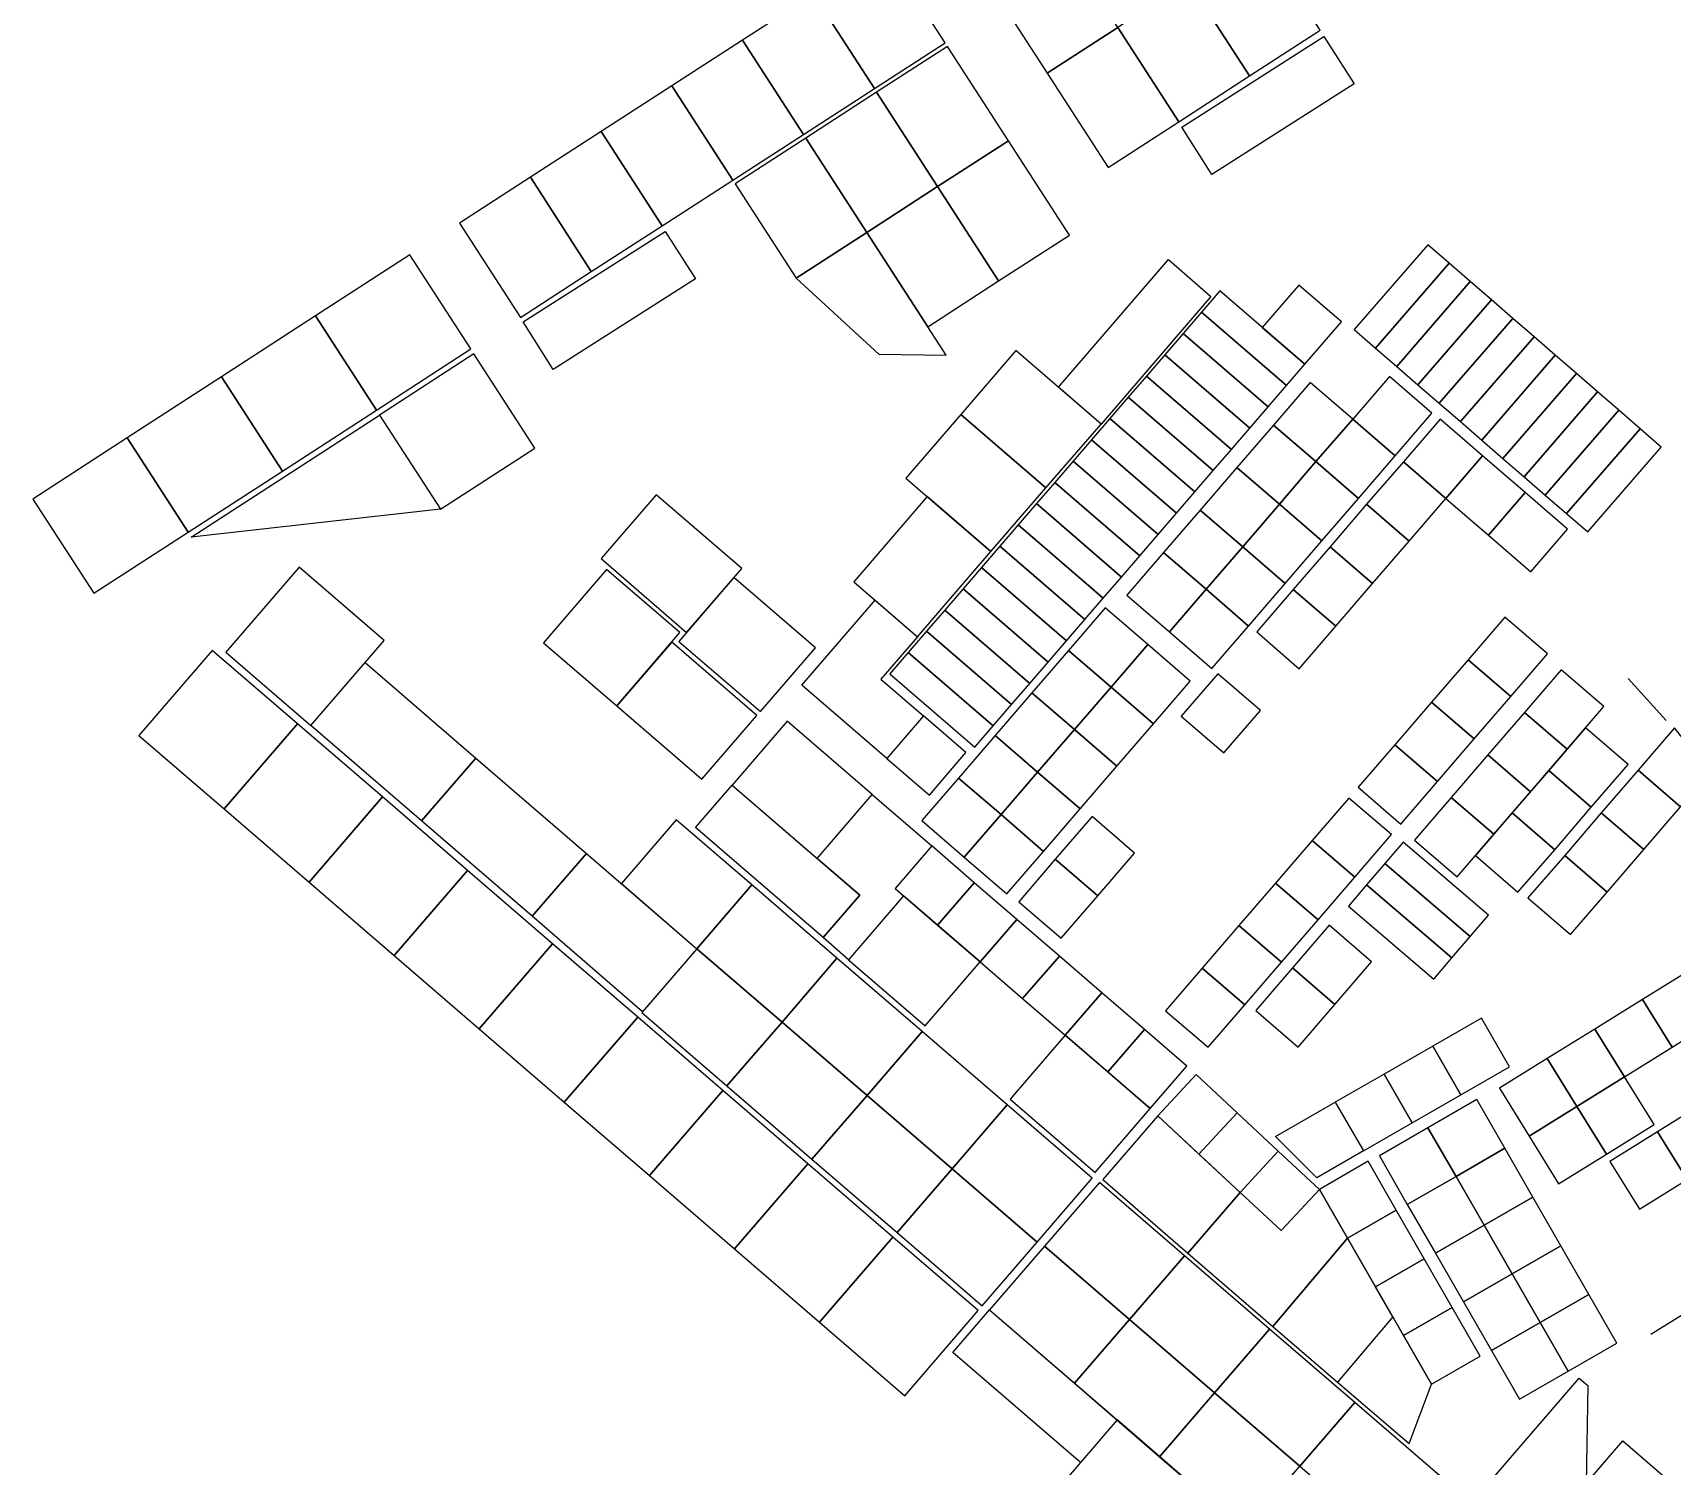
# Model space of a CAD drawing. Header units: inches. Extents: x 149302 to 153095, y 1061065 to 1064946.
# Drawn here: x 149302 to 150762, y 1062364 to 1063640 of the extents above; entities that cross this region are included whole.
import ezdxf

# ---------------------------------------------------------------- set-up
doc = ezdxf.new("R2010")
doc.units = ezdxf.units.IN
doc.header["$MEASUREMENT"] = 0
doc.layers.add('020100', color=7, linetype='Continuous')

msp = doc.modelspace()

# ---------------------------------------------------------------- linework, layer by layer
at = {"layer": '020100'}
for points in [[(150268.5, 1063644.6), (150214.2, 1063728.6), (150151.2, 1063687.9), (150205.5, 1063603.9), (150268.5, 1063644.6)], [(150448.7, 1063642.1), (150394.4, 1063726.1), (150331.5, 1063685.4), (150385.7, 1063601.4), (150448.7, 1063642.1)], [(150114.7, 1063630.8), (150060.4, 1063714.8), (149997.4, 1063674.1), (150051.7, 1063590.1), (150114.7, 1063630.8)], [(150051.7, 1063590.1), (149997.4, 1063674.1), (149934.4, 1063633.3), (149988.7, 1063549.4), (150051.7, 1063590.1)], [(150385.7, 1063601.4), (150331.5, 1063685.4), (150268.5, 1063644.6), (150322.8, 1063560.7), (150385.7, 1063601.4)], [(150322.8, 1063560.7), (150268.5, 1063644.6), (150205.5, 1063603.9), (150259.8, 1063519.9), (150322.8, 1063560.7)], [(149988.7, 1063549.4), (149934.4, 1063633.3), (149871.4, 1063592.6), (149925.7, 1063508.7), (149988.7, 1063549.4)], [(150171, 1063543.6), (150116.7, 1063627.6), (150053.7, 1063586.9), (150108, 1063502.9), (150171, 1063543.6)], [(150325.4, 1063555.8), (150451.9, 1063636.5), (150478.8, 1063594.3), (150352.3, 1063513.7), (150325.4, 1063555.8)], [(149925.7, 1063508.7), (149871.4, 1063592.6), (149808.4, 1063551.9), (149862.7, 1063467.9), (149925.7, 1063508.7)], [(150108, 1063502.9), (150053.7, 1063586.9), (149990.7, 1063546.1), (150045, 1063462.2), (150108, 1063502.9)], [(149862.7, 1063467.9), (149808.4, 1063551.9), (149745.5, 1063511.2), (149799.7, 1063427.2), (149862.7, 1063467.9)], [(150045, 1063462.2), (149990.7, 1063546.1), (149927.8, 1063505.4), (149982, 1063421.4), (150045, 1063462.2)], [(150225.3, 1063459.6), (150171, 1063543.6), (150108, 1063502.9), (150162.3, 1063418.9), (150225.3, 1063459.6)], [(149799.7, 1063427.2), (149745.5, 1063511.2), (149682.5, 1063470.5), (149736.8, 1063386.5), (149799.7, 1063427.2)], [(150162.3, 1063418.9), (150108, 1063502.9), (150045, 1063462.2), (150099.3, 1063378.2), (150162.3, 1063418.9)], [(149739, 1063382.4), (149865.5, 1063463), (149892.4, 1063420.8), (149765.9, 1063340.2), (149739, 1063382.4)], [(149982, 1063421.4), (150055.6, 1063353.7), (150115.6, 1063353), (150045, 1063462.2), (149982, 1063421.4)], [(149608.6, 1063304), (149692.6, 1063358.4), (149638.2, 1063442.3), (149554.3, 1063387.9), (149608.6, 1063304)], [(150215.6, 1063324.3), (150313.6, 1063437.9), (150351.4, 1063405.2), (150253.5, 1063291.6), (150215.6, 1063324.3)], [(150479, 1063375.6), (150497.9, 1063359.2), (150563.4, 1063434.8), (150544.5, 1063451.2), (150479, 1063375.6)], [(150497.9, 1063359.2), (150516.8, 1063342.8), (150582.3, 1063418.4), (150563.4, 1063434.8), (150497.9, 1063359.2)], [(150418.6, 1063325.8), (150435, 1063344.8), (150359.2, 1063410.1), (150342.9, 1063391.1), (150418.6, 1063325.8)], [(150429.7, 1063415.3), (150397.1, 1063377.4), (150435, 1063344.8), (150467.6, 1063382.6), (150429.7, 1063415.3)], [(150516.8, 1063342.8), (150535.7, 1063326.5), (150601.2, 1063402), (150582.3, 1063418.4), (150516.8, 1063342.8)], [(150535.7, 1063326.5), (150554.6, 1063310.1), (150620.1, 1063385.6), (150601.2, 1063402), (150535.7, 1063326.5)], [(149524.7, 1063249.6), (149608.6, 1063304), (149554.3, 1063387.9), (149470.4, 1063333.6), (149524.7, 1063249.6)], [(150402.3, 1063306.9), (150418.6, 1063325.8), (150342.9, 1063391.1), (150326.6, 1063372.2), (150402.3, 1063306.9)], [(150554.6, 1063310.1), (150573.5, 1063293.7), (150639, 1063369.3), (150620.1, 1063385.6), (150554.6, 1063310.1)], [(150386, 1063288), (150402.3, 1063306.9), (150326.6, 1063372.2), (150310.2, 1063353.2), (150386, 1063288)], [(150573.5, 1063293.7), (150592.4, 1063277.3), (150657.9, 1063352.9), (150639, 1063369.3), (150573.5, 1063293.7)], [(149665.6, 1063215.7), (149749.5, 1063270.1), (149695.2, 1063354), (149611.2, 1063299.6), (149665.6, 1063215.7)], [(150253.5, 1063291.6), (150177.7, 1063356.9), (150128.8, 1063300.1), (150204.5, 1063234.8), (150253.5, 1063291.6)], [(150369.7, 1063269), (150386, 1063288), (150310.2, 1063353.2), (150293.9, 1063334.3), (150369.7, 1063269)], [(150592.4, 1063277.3), (150611.2, 1063261), (150676.7, 1063336.5), (150657.9, 1063352.9), (150592.4, 1063277.3)], [(150611.2, 1063261), (150630.1, 1063244.6), (150695.6, 1063320.1), (150676.7, 1063336.5), (150611.2, 1063261)], [(149440.8, 1063195.3), (149524.7, 1063249.6), (149470.4, 1063333.6), (149386.4, 1063279.2), (149440.8, 1063195.3)], [(150353.3, 1063250.1), (150369.7, 1063269), (150293.9, 1063334.3), (150277.6, 1063315.4), (150353.3, 1063250.1)], [(150439.7, 1063328.6), (150407.1, 1063290.7), (150444.9, 1063258.1), (150477.6, 1063296), (150439.7, 1063328.6)], [(150510.2, 1063333.8), (150477.6, 1063296), (150515.5, 1063263.3), (150548.1, 1063301.2), (150510.2, 1063333.8)], [(150337, 1063231.1), (150353.3, 1063250.1), (150277.6, 1063315.4), (150261.3, 1063296.4), (150337, 1063231.1)], [(150630.1, 1063244.6), (150649, 1063228.2), (150714.5, 1063303.8), (150695.6, 1063320.1), (150630.1, 1063244.6)], [(149665.6, 1063215.7), (149443.4, 1063190.9), (149611.2, 1063299.6), (149665.6, 1063215.7)], [(150204.5, 1063234.8), (150128.8, 1063300.1), (150079.8, 1063243.3), (150155.5, 1063178), (150204.5, 1063234.8)], [(150320.7, 1063212.2), (150337, 1063231.1), (150261.3, 1063296.4), (150244.9, 1063277.5), (150320.7, 1063212.2)], [(150477.6, 1063296), (150444.9, 1063258.1), (150482.8, 1063225.4), (150515.5, 1063263.3), (150477.6, 1063296)], [(150555.3, 1063295.8), (150522.7, 1063257.9), (150560.5, 1063225.3), (150593.2, 1063263.2), (150555.3, 1063295.8)], [(150649, 1063228.2), (150667.9, 1063211.8), (150733.4, 1063287.4), (150714.5, 1063303.8), (150649, 1063228.2)], [(149356.8, 1063140.9), (149440.8, 1063195.3), (149386.4, 1063279.2), (149302.5, 1063224.8), (149356.8, 1063140.9)], [(150304.4, 1063193.3), (150320.7, 1063212.2), (150244.9, 1063277.5), (150228.6, 1063258.6), (150304.4, 1063193.3)], [(150407.1, 1063290.7), (150374.4, 1063252.9), (150412.3, 1063220.2), (150444.9, 1063258.1), (150407.1, 1063290.7)], [(150667.9, 1063211.8), (150686.8, 1063195.5), (150752.3, 1063271), (150733.4, 1063287.4), (150667.9, 1063211.8)], [(150593.2, 1063263.2), (150560.5, 1063225.3), (150598.4, 1063192.6), (150631, 1063230.5), (150593.2, 1063263.2)], [(150288, 1063174.3), (150304.4, 1063193.3), (150228.6, 1063258.6), (150212.3, 1063239.6), (150288, 1063174.3)], [(150374.4, 1063252.9), (150341.8, 1063215), (150379.7, 1063182.4), (150412.3, 1063220.2), (150374.4, 1063252.9)], [(150444.9, 1063258.1), (150412.3, 1063220.2), (150450.2, 1063187.6), (150482.8, 1063225.4), (150444.9, 1063258.1)], [(150522.7, 1063257.9), (150490, 1063220.1), (150527.9, 1063187.4), (150560.5, 1063225.3), (150522.7, 1063257.9)], [(150271.7, 1063155.4), (150288, 1063174.3), (150212.3, 1063239.6), (150196, 1063220.7), (150271.7, 1063155.4)], [(149933.6, 1063162.9), (149857.4, 1063228.6), (149808.4, 1063171.8), (149884.6, 1063106.1), (149933.6, 1063162.9)], [(150090.2, 1063102.3), (150155.5, 1063178), (150098.7, 1063227), (150033.4, 1063151.2), (150090.2, 1063102.3)], [(150255.4, 1063136.5), (150271.7, 1063155.4), (150196, 1063220.7), (150179.7, 1063201.8), (150255.4, 1063136.5)], [(150412.3, 1063220.2), (150379.7, 1063182.4), (150417.5, 1063149.7), (150450.2, 1063187.6), (150412.3, 1063220.2)], [(150490, 1063220.1), (150457.4, 1063182.2), (150495.2, 1063149.6), (150527.9, 1063187.4), (150490, 1063220.1)], [(150631, 1063230.5), (150598.4, 1063192.6), (150636.3, 1063160), (150668.9, 1063197.9), (150631, 1063230.5)], [(150341.8, 1063215), (150309.1, 1063177.1), (150347, 1063144.5), (150379.7, 1063182.4), (150341.8, 1063215)], [(150239.1, 1063117.5), (150255.4, 1063136.5), (150179.7, 1063201.8), (150163.3, 1063182.8), (150239.1, 1063117.5)], [(150222.7, 1063098.6), (150239.1, 1063117.5), (150163.3, 1063182.8), (150147, 1063163.9), (150222.7, 1063098.6)], [(150309.1, 1063177.1), (150276.5, 1063139.3), (150314.4, 1063106.6), (150347, 1063144.5), (150309.1, 1063177.1)], [(150379.7, 1063182.4), (150347, 1063144.5), (150384.9, 1063111.8), (150417.5, 1063149.7), (150379.7, 1063182.4)], [(150457.4, 1063182.2), (150424.7, 1063144.3), (150462.6, 1063111.7), (150495.2, 1063149.6), (150457.4, 1063182.2)], [(149550, 1063023.2), (149615.3, 1063098.9), (149539.6, 1063164.2), (149474.3, 1063088.5), (149550, 1063023.2)], [(149878.5, 1063105.9), (149813.3, 1063162), (149757.2, 1063096.9), (149822.3, 1063040.7), (149878.5, 1063105.9)], [(150206.4, 1063079.7), (150222.7, 1063098.6), (150147, 1063163.9), (150130.7, 1063145), (150206.4, 1063079.7)], [(149999.3, 1063092.4), (149926.7, 1063154.9), (149877.7, 1063098.1), (149950.3, 1063035.6), (149999.3, 1063092.4)], [(150062.8, 1062993.9), (149987.1, 1063059.2), (150052.4, 1063134.9), (150090.2, 1063102.3), (150057.6, 1063064.4), (150095.5, 1063031.8), (150062.8, 1062993.9)], [(150190.1, 1063060.7), (150206.4, 1063079.7), (150130.7, 1063145), (150114.4, 1063126), (150190.1, 1063060.7)], [(150347, 1063144.5), (150314.4, 1063106.6), (150352.2, 1063074), (150384.9, 1063111.8), (150347, 1063144.5)], [(150424.7, 1063144.3), (150392.1, 1063106.5), (150429.9, 1063073.8), (150462.6, 1063111.7), (150424.7, 1063144.3)], [(150173.8, 1063041.8), (150190.1, 1063060.7), (150114.4, 1063126), (150098, 1063107.1), (150173.8, 1063041.8)], [(150257.2, 1063128), (150224.5, 1063090.1), (150262.4, 1063057.5), (150295.1, 1063095.3), (150257.2, 1063128)], [(150613, 1063119.6), (150580.4, 1063081.8), (150618.3, 1063049.1), (150650.9, 1063087), (150613, 1063119.6)], [(150157.4, 1063022.9), (150173.8, 1063041.8), (150098, 1063107.1), (150081.7, 1063088.2), (150157.4, 1063022.9)], [(149472.8, 1062949.1), (149538.1, 1063024.8), (149462.3, 1063090.1), (149397, 1063014.4), (149472.8, 1062949.1)], [(149947, 1063032.2), (149871.3, 1063097.5), (149822.3, 1063040.7), (149898.1, 1062975.4), (149947, 1063032.2)], [(150141.1, 1063003.9), (150157.4, 1063022.9), (150081.7, 1063088.2), (150065.4, 1063069.2), (150141.1, 1063003.9)], [(150224.5, 1063090.1), (150191.9, 1063052.3), (150229.8, 1063019.6), (150262.4, 1063057.5), (150224.5, 1063090.1)], [(150295.1, 1063095.3), (150262.4, 1063057.5), (150300.3, 1063024.8), (150332.9, 1063062.7), (150295.1, 1063095.3)], [(149550, 1063023.2), (149598.4, 1063079.2), (149696.8, 1062994.3), (149648.5, 1062938.3), (149550, 1063023.2)], [(150580.4, 1063081.8), (150547.7, 1063043.9), (150585.6, 1063011.3), (150618.3, 1063049.1), (150580.4, 1063081.8)], [(150357.5, 1063069.3), (150324.8, 1063031.4), (150362.7, 1062998.8), (150395.4, 1063036.7), (150357.5, 1063069.3)], [(150663.3, 1063072.7), (150630.6, 1063034.8), (150668.5, 1063002.2), (150701.1, 1063040), (150663.3, 1063072.7)], [(150722.7, 1063065), (150756.6, 1063027.8)], [(150191.9, 1063052.3), (150159.2, 1063014.4), (150197.1, 1062981.7), (150229.8, 1063019.6), (150191.9, 1063052.3)], [(150262.4, 1063057.5), (150229.8, 1063019.6), (150267.6, 1062987), (150300.3, 1063024.8), (150262.4, 1063057.5)], [(150547.7, 1063043.9), (150515.1, 1063006), (150553, 1062973.4), (150585.6, 1063011.3), (150547.7, 1063043.9)], [(150095.5, 1063031.8), (150062.8, 1062993.9), (150100.7, 1062961.2), (150133.3, 1062999.1), (150095.5, 1063031.8)], [(150630.6, 1063034.8), (150598, 1062997), (150635.9, 1062964.3), (150668.5, 1063002.2), (150630.6, 1063034.8)], [(149548.5, 1062883.8), (149613.8, 1062959.6), (149538.1, 1063024.8), (149472.8, 1062949.1), (149548.5, 1062883.8)], [(150049.8, 1062961.7), (149974, 1063027), (149925.1, 1062970.2), (150000.8, 1062904.9), (150049.8, 1062961.7)], [(150229.8, 1063019.6), (150197.1, 1062981.7), (150235, 1062949.1), (150267.6, 1062987), (150229.8, 1063019.6)], [(150684.8, 1063021.1), (150652.2, 1062983.2), (150690, 1062950.6), (150722.7, 1062988.5), (150684.8, 1063021.1)], [(150764.2, 1063021.2), (150731.6, 1062983.4), (150769.5, 1062950.7), (150795.6, 1062981), (150764.2, 1063021.2)], [(150159.2, 1063014.4), (150126.6, 1062976.5), (150164.5, 1062943.9), (150197.1, 1062981.7), (150159.2, 1063014.4)], [(150515.1, 1063006), (150482.4, 1062968.2), (150520.3, 1062935.5), (150553, 1062973.4), (150515.1, 1063006)], [(149648.5, 1062938.3), (149696.8, 1062994.3), (149795.3, 1062909.4), (149747, 1062853.4), (149648.5, 1062938.3)], [(150598, 1062997), (150565.3, 1062959.1), (150603.2, 1062926.4), (150635.9, 1062964.3), (150598, 1062997)], [(150126.6, 1062976.5), (150093.9, 1062938.6), (150131.8, 1062906), (150164.5, 1062943.9), (150126.6, 1062976.5)], [(150197.1, 1062981.7), (150164.5, 1062943.9), (150202.3, 1062911.2), (150235, 1062949.1), (150197.1, 1062981.7)], [(150652.2, 1062983.2), (150619.5, 1062945.4), (150657.4, 1062912.7), (150690, 1062950.6), (150652.2, 1062983.2)], [(150731.6, 1062983.4), (150698.9, 1062945.5), (150736.8, 1062912.9), (150769.5, 1062950.7), (150731.6, 1062983.4)], [(149624.2, 1062818.5), (149689.5, 1062894.3), (149613.8, 1062959.6), (149548.5, 1062883.8), (149624.2, 1062818.5)], [(149925.1, 1062970.2), (150038.7, 1062872.2), (150006, 1062834.4), (149892.4, 1062932.3), (149925.1, 1062970.2)], [(150028.7, 1062814.8), (150006, 1062834.4), (150038.7, 1062872.2), (150000.8, 1062904.9), (150049.8, 1062961.7), (150102.8, 1062916), (150070.1, 1062878.1), (150077.7, 1062871.6), (150028.7, 1062814.8)], [(150474.2, 1062958.7), (150441.5, 1062920.9), (150479.4, 1062888.2), (150512, 1062926.1), (150474.2, 1062958.7)], [(150565.3, 1062959.1), (150532.7, 1062921.2), (150570.6, 1062888.6), (150603.2, 1062926.4), (150565.3, 1062959.1)], [(150164.5, 1062943.9), (150131.8, 1062906), (150169.7, 1062873.3), (150202.3, 1062911.2), (150164.5, 1062943.9)], [(150245.5, 1062942.2), (150212.8, 1062904.3), (150250.7, 1062871.6), (150283.3, 1062909.5), (150245.5, 1062942.2)], [(150619.5, 1062945.4), (150586.9, 1062907.5), (150624.7, 1062874.9), (150657.4, 1062912.7), (150619.5, 1062945.4)], [(150698.9, 1062945.5), (150666.3, 1062907.6), (150704.2, 1062875), (150736.8, 1062912.9), (150698.9, 1062945.5)], [(149942.7, 1062881.4), (149875.4, 1062939.4), (149826.5, 1062882.5), (149893.7, 1062824.5), (149942.7, 1062881.4)], [(150102.8, 1062916), (150070.1, 1062878.1), (150108, 1062845.4), (150140.7, 1062883.3), (150102.8, 1062916)], [(150441.5, 1062920.9), (150408.9, 1062883), (150446.7, 1062850.4), (150479.4, 1062888.2), (150441.5, 1062920.9)], [(150582.2, 1062835.5), (150598.4, 1062854.5), (150522.5, 1062919.5), (150506.2, 1062900.5), (150582.2, 1062835.5)], [(149747, 1062853.4), (149795.3, 1062909.4), (149893.7, 1062824.5), (149845.4, 1062768.5), (149747, 1062853.4)], [(150212.8, 1062904.3), (150180.2, 1062866.4), (150218, 1062833.8), (150250.7, 1062871.6), (150212.8, 1062904.3)], [(150565.9, 1062816.5), (150582.2, 1062835.5), (150506.2, 1062900.5), (150490, 1062881.5), (150565.9, 1062816.5)], [(150666.3, 1062907.6), (150633.6, 1062869.8), (150671.5, 1062837.1), (150704.2, 1062875), (150666.3, 1062907.6)], [(149700, 1062753.2), (149765.3, 1062829), (149689.5, 1062894.3), (149624.2, 1062818.5), (149700, 1062753.2)], [(150140.7, 1062883.3), (150108, 1062845.4), (150145.9, 1062812.8), (150178.5, 1062850.7), (150140.7, 1062883.3)], [(150018.4, 1062816.1), (149942.7, 1062881.4), (149893.7, 1062824.5), (149969.5, 1062759.3), (150018.4, 1062816.1)], [(150145.9, 1062812.8), (150077.7, 1062871.6), (150028.7, 1062814.8), (150096.9, 1062756), (150145.9, 1062812.8)], [(150408.9, 1062883), (150376.2, 1062845.1), (150414.1, 1062812.5), (150446.7, 1062850.4), (150408.9, 1062883)], [(150549.7, 1062797.5), (150565.9, 1062816.5), (150490, 1062881.5), (150473.7, 1062862.5), (150549.7, 1062797.5)], [(150178.5, 1062850.7), (150145.9, 1062812.8), (150183.7, 1062780.1), (150216.4, 1062818), (150178.5, 1062850.7)], [(150376.2, 1062845.1), (150343.6, 1062807.3), (150381.4, 1062774.6), (150414.1, 1062812.5), (150376.2, 1062845.1)], [(150456.5, 1062845.4), (150423.9, 1062807.6), (150461.7, 1062774.9), (150494.4, 1062812.8), (150456.5, 1062845.4)], [(149775.7, 1062687.9), (149841, 1062763.7), (149765.3, 1062829), (149700, 1062753.2), (149775.7, 1062687.9)], [(149969.5, 1062759.3), (149893.7, 1062824.5), (149844.8, 1062767.7), (149920.5, 1062702.4), (149969.5, 1062759.3)], [(150094.2, 1062750.8), (150018.4, 1062816.1), (149969.5, 1062759.3), (150045.2, 1062694), (150094.2, 1062750.8)], [(150216.4, 1062818), (150183.7, 1062780.1), (150221.6, 1062747.5), (150254.3, 1062785.4), (150216.4, 1062818)], [(150343.6, 1062807.3), (150310.9, 1062769.4), (150348.8, 1062736.8), (150381.4, 1062774.6), (150343.6, 1062807.3)], [(150423.9, 1062807.6), (150391.2, 1062769.7), (150429.1, 1062737), (150461.7, 1062774.9), (150423.9, 1062807.6)], [(150735.7, 1062779.4), (150762, 1062736.9), (150804.5, 1062763.3), (150778.2, 1062805.8), (150735.7, 1062779.4)], [(150254.3, 1062785.4), (150221.6, 1062747.5), (150259.5, 1062714.9), (150292.1, 1062752.7), (150254.3, 1062785.4)], [(150693.2, 1062753), (150719.5, 1062710.5), (150762, 1062736.9), (150735.7, 1062779.4), (150693.2, 1062753)], [(149851.5, 1062622.6), (149916.8, 1062698.4), (149841, 1062763.7), (149775.7, 1062687.9), (149851.5, 1062622.6)], [(150045.2, 1062694), (149969.5, 1062759.3), (149920.5, 1062702.4), (149996.2, 1062637.1), (150045.2, 1062694)], [(150292.1, 1062752.7), (150259.5, 1062714.9), (150297.4, 1062682.2), (150330, 1062720.1), (150292.1, 1062752.7)], [(150592.1, 1062762.7), (150548.8, 1062737.8), (150573.7, 1062694.5), (150617.1, 1062719.4), (150592.1, 1062762.7)], [(150650.7, 1062726.7), (150677.1, 1062684.2), (150719.5, 1062710.5), (150693.2, 1062753), (150650.7, 1062726.7)], [(150169.9, 1062685.5), (150094.2, 1062750.8), (150045.2, 1062694), (150120.9, 1062628.7), (150169.9, 1062685.5)], [(150297.4, 1062682.2), (150221.6, 1062747.5), (150172.6, 1062690.7), (150248.4, 1062625.4), (150297.4, 1062682.2)], [(150548.8, 1062737.8), (150505.5, 1062712.8), (150530.4, 1062669.5), (150573.7, 1062694.5), (150548.8, 1062737.8)], [(150608.2, 1062700.3), (150634.6, 1062657.8), (150677.1, 1062684.2), (150650.7, 1062726.7), (150608.2, 1062700.3)], [(150338.1, 1062712.5), (150304, 1062675.8), (150340.6, 1062641.8), (150374.7, 1062678.4), (150338.1, 1062712.5)], [(150505.5, 1062712.8), (150462.1, 1062687.9), (150487.1, 1062644.6), (150530.4, 1062669.5), (150505.5, 1062712.8)], [(150677.1, 1062684.2), (150703.4, 1062641.7), (150745.9, 1062668.1), (150719.5, 1062710.5), (150677.1, 1062684.2)], [(149927.2, 1062557.3), (149992.5, 1062633.1), (149916.8, 1062698.4), (149851.5, 1062622.6), (149927.2, 1062557.3)], [(150120.9, 1062628.7), (150045.2, 1062694), (149996.2, 1062637.1), (150072, 1062571.9), (150120.9, 1062628.7)], [(150245.7, 1062620.2), (150169.9, 1062685.5), (150120.9, 1062628.7), (150196.7, 1062563.4), (150245.7, 1062620.2)], [(150408.9, 1062657.3), (150462.1, 1062687.9)], [(150588, 1062690.2), (150544.6, 1062665.2), (150569.6, 1062621.9), (150612.9, 1062646.9), (150588, 1062690.2)], [(150634.6, 1062657.8), (150660.9, 1062615.3), (150703.4, 1062641.7), (150677.1, 1062684.2), (150634.6, 1062657.8)], [(150749, 1062661.6), (150775.4, 1062619.1), (150817.9, 1062645.5), (150791.5, 1062687.9), (150749, 1062661.6)], [(150377.3, 1062607.7), (150304, 1062675.8), (150255.1, 1062619), (150330.8, 1062553.7), (150377.3, 1062607.7)], [(150374.7, 1062678.4), (150340.6, 1062641.8), (150377.3, 1062607.7), (150411.3, 1062644.4), (150374.7, 1062678.4)], [(150544.6, 1062665.2), (150501.3, 1062640.3), (150526.2, 1062597), (150569.6, 1062621.9), (150544.6, 1062665.2)], [(150408.9, 1062657.3), (150445.5, 1062620.6)], [(150706.5, 1062635.2), (150732.9, 1062592.7), (150775.4, 1062619.1), (150749, 1062661.6), (150706.5, 1062635.2)], [(150411.3, 1062644.4), (150377.3, 1062607.7), (150413.9, 1062573.7), (150447.9, 1062610.3), (150411.3, 1062644.4)], [(150487.1, 1062644.6), (150445.5, 1062620.6)], [(150491.3, 1062635.3), (150447.9, 1062610.3), (150472.9, 1062567), (150516.2, 1062591.9), (150491.3, 1062635.3)], [(150612.9, 1062646.9), (150569.6, 1062621.9), (150594.5, 1062578.6), (150637.8, 1062603.5), (150612.9, 1062646.9)], [(150002.9, 1062492), (150068.2, 1062567.8), (149992.5, 1062633.1), (149927.2, 1062557.3), (150002.9, 1062492)], [(150196.7, 1062563.4), (150120.9, 1062628.7), (150072, 1062571.9), (150147.7, 1062506.6), (150196.7, 1062563.4)], [(150569.6, 1062621.9), (150526.2, 1062597), (150551.2, 1062553.6), (150594.5, 1062578.6), (150569.6, 1062621.9)], [(150327.9, 1062551.3), (150252.1, 1062616.6), (150203.2, 1062559.8), (150278.9, 1062494.5), (150327.9, 1062551.3)], [(150330.8, 1062553.7), (150406.5, 1062488.4), (150472.9, 1062567), (150447.9, 1062610.3), (150413.9, 1062573.7), (150377.3, 1062607.7), (150330.8, 1062553.7)], [(150516.2, 1062591.9), (150472.9, 1062567), (150497.8, 1062523.6), (150541.1, 1062548.6), (150516.2, 1062591.9)], [(150637.8, 1062603.5), (150594.5, 1062578.6), (150619.5, 1062535.2), (150662.8, 1062560.2), (150637.8, 1062603.5)], [(150594.5, 1062578.6), (150551.2, 1062553.6), (150576.1, 1062510.3), (150619.5, 1062535.2), (150594.5, 1062578.6)], [(150078.7, 1062426.7), (150144, 1062502.5), (150068.2, 1062567.8), (150002.9, 1062492), (150078.7, 1062426.7)], [(150513.2, 1062496.9), (150497.8, 1062523.6), (150472.9, 1062567), (150406.5, 1062488.4), (150464.1, 1062438.8)], [(150278.9, 1062494.5), (150203.2, 1062559.8), (150154.2, 1062503), (150229.9, 1062437.7), (150278.9, 1062494.5)], [(150403.6, 1062486), (150327.9, 1062551.3), (150278.9, 1062494.5), (150354.6, 1062429.2), (150403.6, 1062486)], [(150541.1, 1062548.6), (150497.8, 1062523.6), (150522.7, 1062480.3), (150566.1, 1062505.3), (150541.1, 1062548.6)], [(150662.8, 1062560.2), (150619.5, 1062535.2), (150644.4, 1062491.9), (150687.7, 1062516.9), (150662.8, 1062560.2)], [(150619.5, 1062535.2), (150576.1, 1062510.3), (150601.1, 1062467), (150644.4, 1062491.9), (150619.5, 1062535.2)], [(150743.1, 1062481.4), (150811.1, 1062523.6)], [(150566.1, 1062505.3), (150522.7, 1062480.3), (150547.7, 1062437), (150591, 1062461.9), (150566.1, 1062505.3)], [(150687.7, 1062516.9), (150644.4, 1062491.9), (150669.3, 1062448.6), (150712.7, 1062473.5), (150687.7, 1062516.9)], [(150235.2, 1062367.2), (150121.6, 1062465.1), (150154.2, 1062503), (150267.8, 1062405.1), (150235.2, 1062367.2)], [(150354.6, 1062429.2), (150278.9, 1062494.5), (150229.9, 1062437.7), (150305.7, 1062372.4), (150354.6, 1062429.2)], [(150527.7, 1062384), (150547.7, 1062437), (150522.7, 1062480.3), (150513.2, 1062496.9), (150464.1, 1062438.8), (150527.7, 1062384)], [(150644.4, 1062491.9), (150601.1, 1062467), (150626, 1062423.6), (150669.3, 1062448.6), (150644.4, 1062491.9)], [(150479.4, 1062420.7), (150403.6, 1062486), (150354.6, 1062429.2), (150430.4, 1062363.9), (150479.4, 1062420.7)], [(150679.2, 1062442.3), (150686.8, 1062435.8), (150685.5, 1062348.5), (150636.5, 1062291.7), (150586.5, 1062334.8), (150679.2, 1062442.3)], [(150430.4, 1062363.9), (150354.6, 1062429.2), (150305.7, 1062372.4), (150381.4, 1062307.1), (150430.4, 1062363.9)], [(150555.1, 1062355.4), (150479.4, 1062420.7), (150430.4, 1062363.9), (150506.1, 1062298.6), (150555.1, 1062355.4)], [(150343.5, 1062339.7), (150267.8, 1062405.1), (150218.8, 1062348.3), (150294.5, 1062283), (150343.5, 1062339.7)], [(150799.1, 1062250.5), (150685.5, 1062348.5), (150718.1, 1062386.4), (150831.7, 1062288.4), (150799.1, 1062250.5)]]:
    msp.add_lwpolyline(points, dxfattribs=at)

doc.saveas('drawing.dxf')
